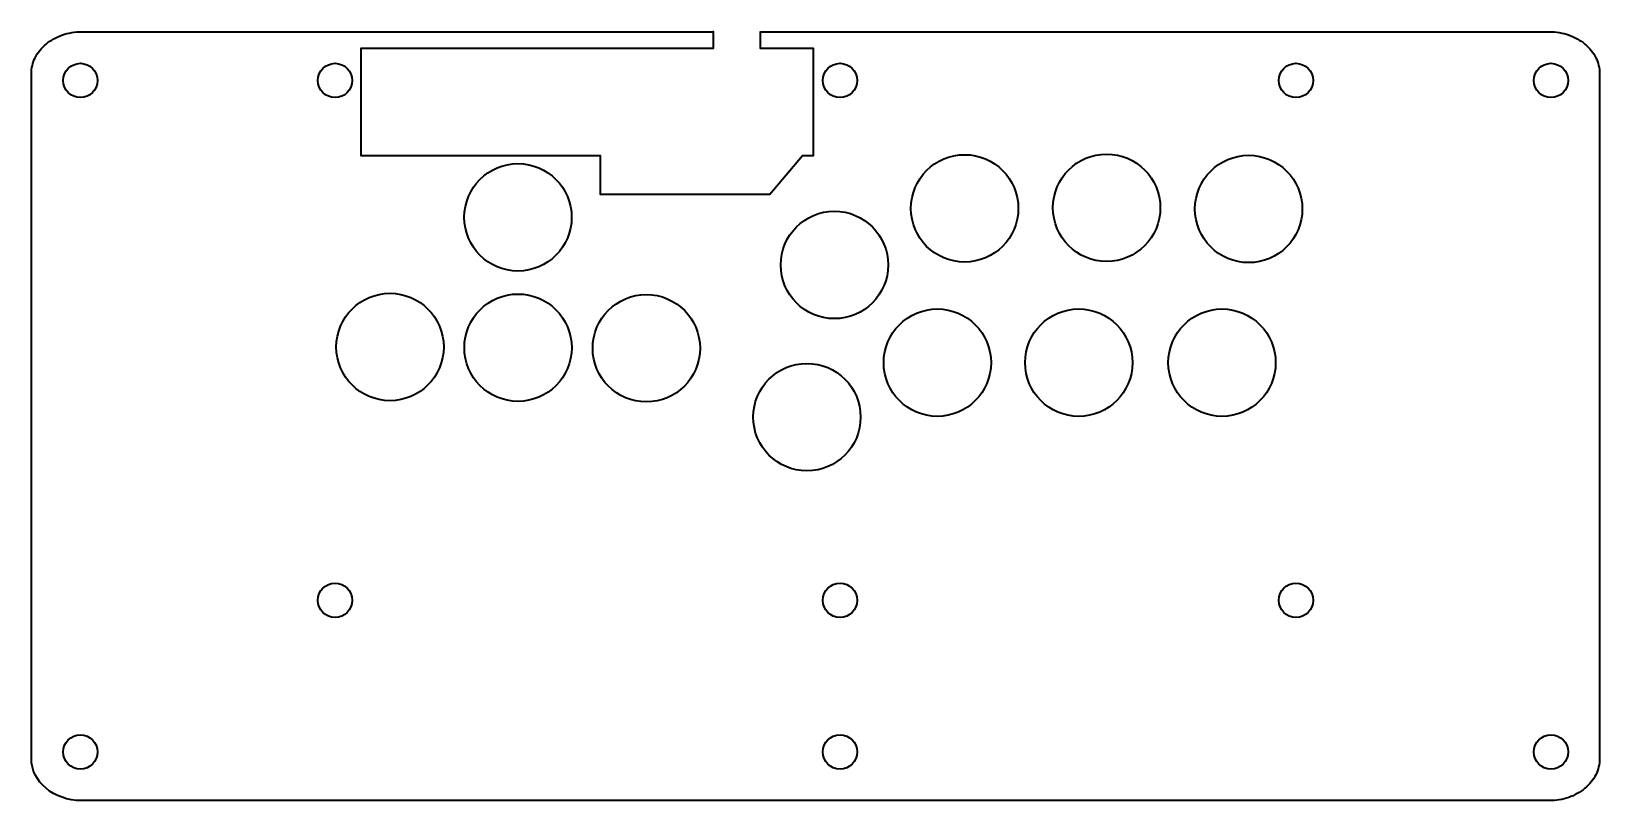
# Model space of a CAD drawing. Header units: millimetres. Extents: x 171 to 491, y 85 to 241.
import ezdxf

# ---------------------------------------------------------------- set-up
doc = ezdxf.new("R2010")
doc.units = ezdxf.units.MM
doc.header["$MEASUREMENT"] = 0
doc.layers.add('Layer 1', color=7, linetype='Continuous')

msp = doc.modelspace()

# ---------------------------------------------------------------- linework, layer by layer
at = {"layer": 'Layer 1', "lineweight": 35}
for points, knots in [([(320.111, 241.446), (320.111, 241.446), (320.111, 241.4079), (320.111, 241.4079), (320.111, 241.4079), (320.111, 237.923), (320.111, 237.923), (320.111, 237.923), (330.9288, 237.923), (330.9288, 237.923), (330.9288, 237.923), (330.9288, 216.1211), (330.9288, 216.1211), (330.9288, 216.1211), (328.6751, 216.1211), (328.6751, 216.1211), (328.6751, 216.1211), (322.0366, 208.2276), (322.0366, 208.2276), (322.0366, 208.2276), (287.3762, 208.2276), (287.3762, 208.2276), (287.3762, 208.2276), (287.3762, 216.1211), (287.3762, 216.1211), (287.3762, 216.1211), (238.5609, 216.1211), (238.5609, 216.1211), (238.5609, 216.1211), (238.5609, 237.9211), (238.5609, 237.9211), (238.5609, 237.9211), (310.4389, 237.9211), (310.4389, 237.9211), (310.4389, 237.9211), (310.4389, 241.4079), (310.4389, 241.4079), (310.4389, 241.4079), (310.4389, 241.446), (310.4389, 241.446), (310.4389, 241.446), (310.4389, 241.3698), (310.4389, 241.3698), (310.4389, 241.3698), (181.609, 241.3698), (181.609, 241.3698), (180.2506, 241.3698), (178.92, 241.1437), (177.6893, 240.7167), (176.459, 240.2897), (175.3278, 239.6614), (174.3678, 238.8572), (173.4084, 238.0535), (172.6591, 237.1064), (172.1501, 236.0767), (171.6413, 235.0475), (171.3719, 233.9348), (171.3719, 232.7992), (171.3719, 232.7992), (171.3719, 93.1379), (171.3719, 93.1379), (171.3719, 90.7726), (172.5168, 88.6305), (174.3677, 87.0798), (176.2206, 85.5274), (178.7808, 84.5672), (181.609, 84.5672), (181.609, 84.5672), (481.0586, 84.5672), (481.0586, 84.5672), (482.4171, 84.5672), (483.7477, 84.7933), (484.9784, 85.2203), (486.2086, 85.6473), (487.3399, 86.2756), (488.2998, 87.0798), (489.2592, 87.8835), (490.0084, 88.8304), (490.5175, 89.8602), (491.0263, 90.8895), (491.2957, 92.0022), (491.2957, 93.1379), (491.2957, 93.1379), (491.2957, 232.7992), (491.2957, 232.7992), (491.2957, 233.9348), (491.0263, 235.0475), (490.5175, 236.0767), (490.0085, 237.1064), (489.2592, 238.0535), (488.2998, 238.8572), (487.3398, 239.6614), (486.2086, 240.2897), (484.9783, 240.7167), (483.7476, 241.1437), (482.417, 241.3698), (481.0586, 241.3698), (481.0586, 241.3698), (320.111, 241.3698), (320.111, 241.3698), (320.111, 241.3698), (320.111, 241.446), (320.111, 241.446)], [0, 0, 0, 0, 0.02941176, 0.02941176, 0.02941176, 0.05882353, 0.05882353, 0.05882353, 0.08823529, 0.08823529, 0.08823529, 0.11764706, 0.11764706, 0.11764706, 0.14705882, 0.14705882, 0.14705882, 0.17647059, 0.17647059, 0.17647059, 0.20588235, 0.20588235, 0.20588235, 0.23529412, 0.23529412, 0.23529412, 0.26470588, 0.26470588, 0.26470588, 0.29411765, 0.29411765, 0.29411765, 0.32352941, 0.32352941, 0.32352941, 0.35294118, 0.35294118, 0.35294118, 0.38235294, 0.38235294, 0.38235294, 0.41176471, 0.41176471, 0.41176471, 0.44117647, 0.44117647, 0.44117647, 0.47058824, 0.47058824, 0.47058824, 0.5, 0.5, 0.5, 0.52941176, 0.52941176, 0.52941176, 0.55882353, 0.55882353, 0.55882353, 0.58823529, 0.58823529, 0.58823529, 0.61764706, 0.61764706, 0.61764706, 0.64705882, 0.64705882, 0.64705882, 0.67647059, 0.67647059, 0.67647059, 0.70588235, 0.70588235, 0.70588235, 0.73529412, 0.73529412, 0.73529412, 0.76470588, 0.76470588, 0.76470588, 0.79411765, 0.79411765, 0.79411765, 0.82352941, 0.82352941, 0.82352941, 0.85294118, 0.85294118, 0.85294118, 0.88235294, 0.88235294, 0.88235294, 0.91176471, 0.91176471, 0.91176471, 0.94117647, 0.94117647, 0.94117647, 0.97058824, 0.97058824, 0.97058824, 1, 1, 1, 1]), ([(184.8655, 231.4291), (184.8655, 233.3621), (183.2985, 234.9291), (181.3655, 234.9291), (179.4325, 234.9291), (177.8655, 233.3621), (177.8655, 231.4291), (177.8655, 229.4961), (179.4325, 227.9291), (181.3655, 227.9291), (183.2985, 227.9291), (184.8655, 229.4961), (184.8655, 231.4291)], [0, 0, 0, 0, 0.25, 0.25, 0.25, 0.5, 0.5, 0.5, 0.75, 0.75, 0.75, 1, 1, 1, 1]), ([(236.8338, 231.4291), (236.8338, 233.3621), (235.2668, 234.9291), (233.3338, 234.9291), (231.4008, 234.9291), (229.8338, 233.3621), (229.8338, 231.4291), (229.8338, 229.4961), (231.4008, 227.9291), (233.3338, 227.9291), (235.2668, 227.9291), (236.8338, 229.4961), (236.8338, 231.4291)], [0, 0, 0, 0, 0.25, 0.25, 0.25, 0.5, 0.5, 0.5, 0.75, 0.75, 0.75, 1, 1, 1, 1]), ([(339.8338, 231.429), (339.8338, 233.3621), (338.2668, 234.929), (336.3338, 234.929), (334.4008, 234.9291), (332.8338, 233.3621), (332.8338, 231.4291), (332.8338, 229.496), (334.4008, 227.9291), (336.3338, 227.9291), (338.2668, 227.929), (339.8338, 229.496), (339.8338, 231.429)], [0, 0, 0, 0, 0.25, 0.25, 0.25, 0.5, 0.5, 0.5, 0.75, 0.75, 0.75, 1, 1, 1, 1]), ([(432.8338, 231.4291), (432.8338, 233.3621), (431.2668, 234.9291), (429.3338, 234.9291), (427.4008, 234.9291), (425.8338, 233.3621), (425.8338, 231.4291), (425.8338, 229.4961), (427.4008, 227.9291), (429.3338, 227.9291), (431.2668, 227.9291), (432.8338, 229.4961), (432.8338, 231.4291)], [0, 0, 0, 0, 0.25, 0.25, 0.25, 0.5, 0.5, 0.5, 0.75, 0.75, 0.75, 1, 1, 1, 1]), ([(484.8655, 231.4291), (484.8655, 233.3621), (483.2985, 234.9291), (481.3655, 234.9291), (479.4325, 234.9291), (477.8655, 233.3621), (477.8655, 231.4291), (477.8655, 229.4961), (479.4325, 227.9291), (481.3655, 227.9291), (483.2985, 227.9291), (484.8655, 229.4961), (484.8655, 231.4291)], [0, 0, 0, 0, 0.25, 0.25, 0.25, 0.5, 0.5, 0.5, 0.75, 0.75, 0.75, 1, 1, 1, 1]), ([(281.5836, 203.527), (281.5836, 209.5745), (276.6811, 214.477), (270.6336, 214.477), (264.5861, 214.477), (259.6836, 209.5745), (259.6836, 203.527), (259.6836, 197.4795), (264.586, 192.577), (270.6336, 192.577), (276.6811, 192.577), (281.5836, 197.4794), (281.5836, 203.527)], [0, 0, 0, 0, 0.25, 0.25, 0.25, 0.5, 0.5, 0.5, 0.75, 0.75, 0.75, 1, 1, 1, 1]), ([(372.7036, 205.347), (372.7036, 211.3945), (367.8011, 216.297), (361.7536, 216.297), (355.7061, 216.297), (350.8036, 211.3945), (350.8036, 205.347), (350.8036, 199.2995), (355.706, 194.397), (361.7536, 194.397), (367.8011, 194.397), (372.7036, 199.2994), (372.7036, 205.347)], [0, 0, 0, 0, 0.25, 0.25, 0.25, 0.5, 0.5, 0.5, 0.75, 0.75, 0.75, 1, 1, 1, 1]), ([(401.6736, 205.467), (401.6736, 211.5145), (396.7711, 216.417), (390.7236, 216.417), (384.6761, 216.417), (379.7736, 211.5145), (379.7736, 205.467), (379.7736, 199.4195), (384.676, 194.517), (390.7236, 194.517), (396.7711, 194.517), (401.6736, 199.4194), (401.6736, 205.467)], [0, 0, 0, 0, 0.25, 0.25, 0.25, 0.5, 0.5, 0.5, 0.75, 0.75, 0.75, 1, 1, 1, 1]), ([(430.6436, 205.227), (430.6436, 211.2745), (425.7411, 216.177), (419.6936, 216.177), (413.6461, 216.177), (408.7436, 211.2745), (408.7436, 205.227), (408.7436, 199.1795), (413.646, 194.277), (419.6936, 194.277), (425.7411, 194.277), (430.6436, 199.1794), (430.6436, 205.227)], [0, 0, 0, 0, 0.25, 0.25, 0.25, 0.5, 0.5, 0.5, 0.75, 0.75, 0.75, 1, 1, 1, 1]), ([(346.1436, 193.817), (346.1436, 199.8645), (341.2411, 204.767), (335.1936, 204.767), (329.1461, 204.767), (324.2436, 199.8645), (324.2436, 193.817), (324.2436, 187.7695), (329.146, 182.867), (335.1936, 182.867), (341.2411, 182.867), (346.1436, 187.7694), (346.1436, 193.817)], [0, 0, 0, 0, 0.25, 0.25, 0.25, 0.5, 0.5, 0.5, 0.75, 0.75, 0.75, 1, 1, 1, 1]), ([(255.4837, 177.0769), (255.4837, 183.1244), (250.5812, 188.0269), (244.5337, 188.0269), (238.4862, 188.0269), (233.5837, 183.1244), (233.5837, 177.0769), (233.5837, 171.0294), (238.4861, 166.1269), (244.5337, 166.1269), (250.5812, 166.1269), (255.4837, 171.0293), (255.4837, 177.0769)], [0, 0, 0, 0, 0.25, 0.25, 0.25, 0.5, 0.5, 0.5, 0.75, 0.75, 0.75, 1, 1, 1, 1]), ([(281.5982, 176.9339), (281.5982, 182.9814), (276.6957, 187.8839), (270.6482, 187.8839), (264.6007, 187.8839), (259.6982, 182.9814), (259.6982, 176.9339), (259.6982, 170.8864), (264.6006, 165.9839), (270.6482, 165.9839), (276.6957, 165.9839), (281.5982, 170.8863), (281.5982, 176.9339)], [0, 0, 0, 0, 0.25, 0.25, 0.25, 0.5, 0.5, 0.5, 0.75, 0.75, 0.75, 1, 1, 1, 1]), ([(307.7837, 176.8271), (307.7837, 182.8746), (302.8812, 187.7771), (296.8337, 187.7771), (290.7862, 187.7771), (285.8837, 182.8746), (285.8837, 176.8271), (285.8837, 170.7796), (290.7861, 165.8771), (296.8337, 165.8771), (302.8812, 165.8771), (307.7837, 170.7795), (307.7837, 176.8271)], [0, 0, 0, 0, 0.25, 0.25, 0.25, 0.5, 0.5, 0.5, 0.75, 0.75, 0.75, 1, 1, 1, 1]), ([(367.1436, 173.887), (367.1436, 179.9345), (362.2411, 184.837), (356.1936, 184.837), (350.1461, 184.837), (345.2436, 179.9345), (345.2436, 173.887), (345.2436, 167.8395), (350.146, 162.937), (356.1936, 162.937), (362.2411, 162.937), (367.1436, 167.8394), (367.1436, 173.887)], [0, 0, 0, 0, 0.25, 0.25, 0.25, 0.5, 0.5, 0.5, 0.75, 0.75, 0.75, 1, 1, 1, 1]), ([(395.9936, 173.887), (395.9936, 179.9345), (391.0911, 184.837), (385.0436, 184.837), (378.9961, 184.837), (374.0936, 179.9345), (374.0936, 173.887), (374.0936, 167.8395), (378.996, 162.937), (385.0436, 162.937), (391.0911, 162.937), (395.9936, 167.8394), (395.9936, 173.887)], [0, 0, 0, 0, 0.25, 0.25, 0.25, 0.5, 0.5, 0.5, 0.75, 0.75, 0.75, 1, 1, 1, 1]), ([(425.2036, 173.887), (425.2036, 179.9345), (420.3011, 184.837), (414.2536, 184.837), (408.2061, 184.837), (403.3036, 179.9345), (403.3036, 173.887), (403.3036, 167.8395), (408.206, 162.937), (414.2536, 162.937), (420.3011, 162.937), (425.2036, 167.8394), (425.2036, 173.887)], [0, 0, 0, 0, 0.25, 0.25, 0.25, 0.5, 0.5, 0.5, 0.75, 0.75, 0.75, 1, 1, 1, 1]), ([(340.5336, 162.777), (340.5336, 168.8245), (335.6311, 173.727), (329.5836, 173.727), (323.5361, 173.727), (318.6336, 168.8245), (318.6336, 162.777), (318.6336, 156.7295), (323.536, 151.827), (329.5836, 151.827), (335.6311, 151.827), (340.5336, 156.7294), (340.5336, 162.777)], [0, 0, 0, 0, 0.25, 0.25, 0.25, 0.5, 0.5, 0.5, 0.75, 0.75, 0.75, 1, 1, 1, 1]), ([(236.8338, 125.4291), (236.8338, 127.3621), (235.2668, 128.9291), (233.3338, 128.9291), (231.4008, 128.9291), (229.8338, 127.3621), (229.8338, 125.4291), (229.8338, 123.4961), (231.4008, 121.9291), (233.3338, 121.9291), (235.2668, 121.9291), (236.8338, 123.4961), (236.8338, 125.4291)], [0, 0, 0, 0, 0.25, 0.25, 0.25, 0.5, 0.5, 0.5, 0.75, 0.75, 0.75, 1, 1, 1, 1]), ([(339.8337, 125.429), (339.8337, 127.3621), (338.2668, 128.9289), (336.3338, 128.9289), (334.4008, 128.929), (332.8338, 127.3621), (332.8338, 125.4291), (332.8338, 123.496), (334.4008, 121.9292), (336.3338, 121.9292), (338.2668, 121.929), (339.8337, 123.496), (339.8337, 125.429)], [0, 0, 0, 0, 0.25, 0.25, 0.25, 0.5, 0.5, 0.5, 0.75, 0.75, 0.75, 1, 1, 1, 1]), ([(432.8338, 125.4291), (432.8338, 127.3621), (431.2668, 128.9291), (429.3338, 128.9291), (427.4008, 128.9291), (425.8338, 127.3621), (425.8338, 125.4291), (425.8338, 123.4961), (427.4008, 121.9291), (429.3338, 121.9291), (431.2668, 121.9291), (432.8338, 123.4961), (432.8338, 125.4291)], [0, 0, 0, 0, 0.25, 0.25, 0.25, 0.5, 0.5, 0.5, 0.75, 0.75, 0.75, 1, 1, 1, 1]), ([(184.8655, 94.4972), (184.8655, 96.4302), (183.2985, 97.9972), (181.3655, 97.9972), (179.4325, 97.9972), (177.8655, 96.4302), (177.8655, 94.4972), (177.8655, 92.5642), (179.4325, 90.9972), (181.3655, 90.9972), (183.2985, 90.9972), (184.8655, 92.5642), (184.8655, 94.4972)], [0, 0, 0, 0, 0.25, 0.25, 0.25, 0.5, 0.5, 0.5, 0.75, 0.75, 0.75, 1, 1, 1, 1]), ([(339.8338, 94.4987), (339.8338, 96.4317), (338.2668, 97.9987), (336.3338, 97.9987), (334.4008, 97.9987), (332.8338, 96.4317), (332.8338, 94.4987), (332.8338, 92.5657), (334.4008, 90.9987), (336.3338, 90.9987), (338.2668, 90.9987), (339.8338, 92.5657), (339.8338, 94.4987)], [0, 0, 0, 0, 0.25, 0.25, 0.25, 0.5, 0.5, 0.5, 0.75, 0.75, 0.75, 1, 1, 1, 1]), ([(484.8655, 94.4987), (484.8655, 96.4317), (483.2985, 97.9987), (481.3655, 97.9987), (479.4325, 97.9987), (477.8655, 96.4317), (477.8655, 94.4987), (477.8655, 92.5657), (479.4325, 90.9987), (481.3655, 90.9987), (483.2985, 90.9987), (484.8655, 92.5657), (484.8655, 94.4987)], [0, 0, 0, 0, 0.25, 0.25, 0.25, 0.5, 0.5, 0.5, 0.75, 0.75, 0.75, 1, 1, 1, 1])]:
    msp.add_open_spline(points, degree=3, knots=knots, dxfattribs=at)

doc.saveas('drawing.dxf')
